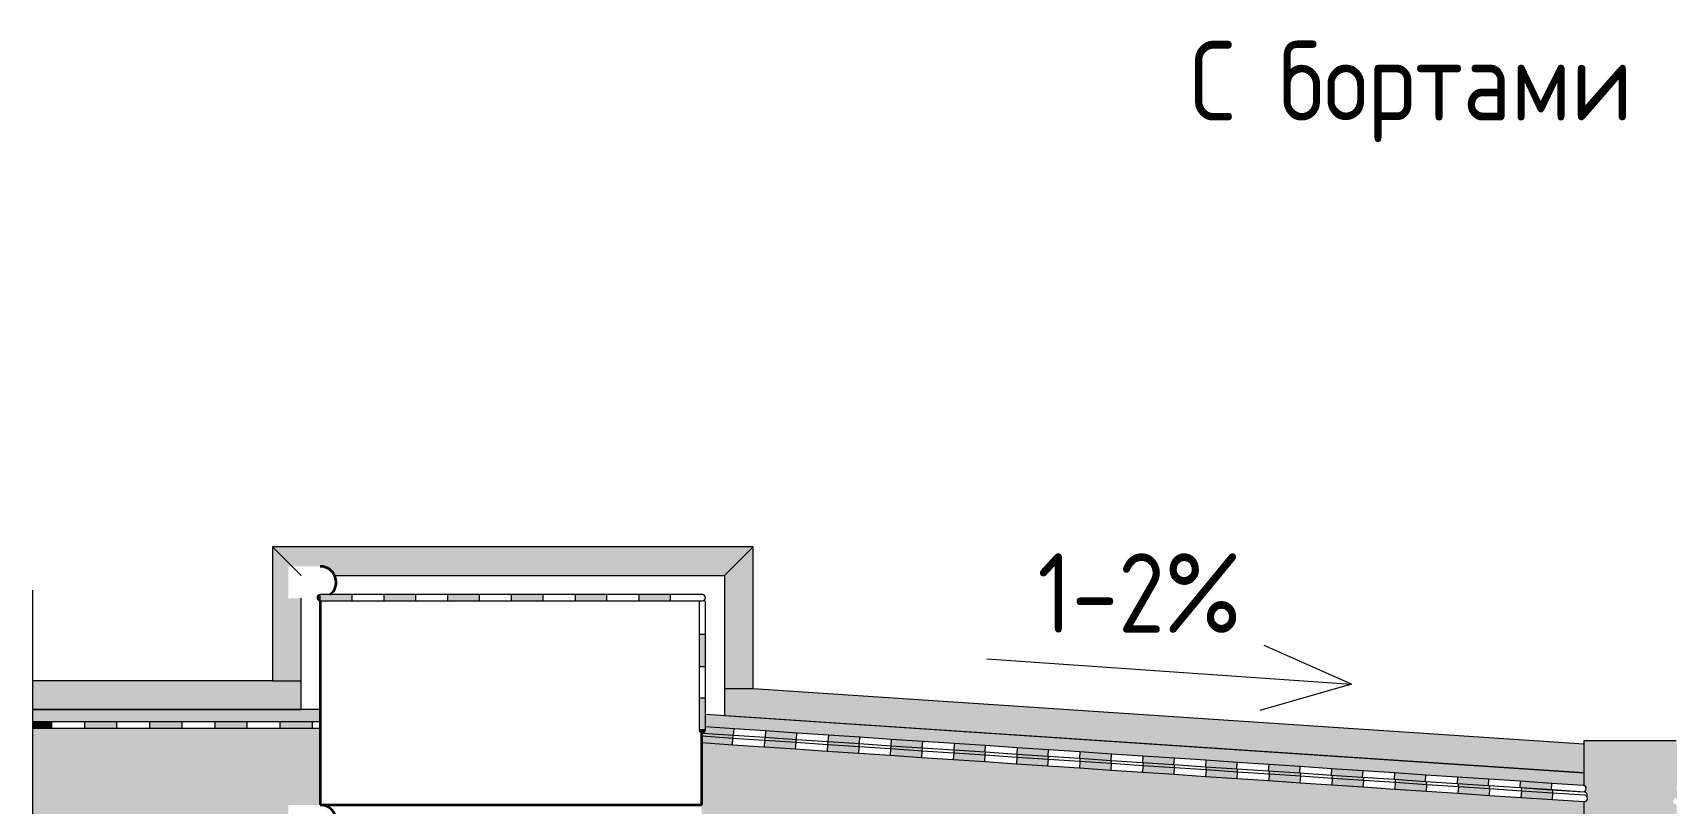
# Model space of a CAD drawing. Header units: millimetres. Extents: x -12447 to 83753, y -46415 to 46712.
# Drawn here: x 82560 to 83074, y 2989 to 3231 of the extents above; entities that cross this region are included whole.
import ezdxf

# ---------------------------------------------------------------- set-up
doc = ezdxf.new("R2010")
doc.units = ezdxf.units.MM
doc.layers.add('Аннотация', color=7, linetype='Continuous', lineweight=20)
doc.layers.add('Узлы', color=7, linetype='Continuous', lineweight=18)
doc.layers.add('Линии', color=7, linetype='Continuous', lineweight=9, true_color=0x00a600)
doc.styles.add('GOST Common_5', font='GOST_Common.ttf', dxfattribs={"width": 0.9, "height": 25})

# ---------------------------------------------------------------- blocks, each defined once
blk = doc.blocks.new('Гидроизоляция_черная - Гидроизоляция_черная 3-V122-Сечение по поддону')
at = {"layer": 'Узлы', "lineweight": 20}
for points in [[(1488.65, 3012.31), (1488.65, 3014.31), (1482.63, 3014.31), (1482.63, 3012.31)], [(1509.15, 3012.31), (1509.15, 3014.31), (1498.9, 3014.31), (1498.9, 3012.31)], [(1529.65, 3012.31), (1529.65, 3014.31), (1519.4, 3014.31), (1519.4, 3012.31)], [(1550.15, 3012.31), (1550.15, 3014.31), (1539.9, 3014.31), (1539.9, 3012.31)], [(1560.4, 3012.31), (1570.65, 3012.31), (1570.65, 3014.31), (1560.4, 3014.31), (1560.4, 3014.16)]]:
    blk.add_hatch(color=256, dxfattribs=at).paths.add_polyline_path(points)
for p, q in [((1488.65, 3014.31), (1482.63, 3014.31)), ((1482.63, 3012.31), (1488.65, 3012.31)), ((1498.9, 3014.31), (1488.65, 3014.31)), ((1488.65, 3012.31), (1488.65, 3014.31)), ((1488.65, 3012.31), (1498.9, 3012.31)), ((1509.15, 3014.31), (1498.9, 3014.31)), ((1498.9, 3014.31), (1498.9, 3012.31)), ((1498.9, 3012.31), (1509.15, 3012.31)), ((1519.4, 3014.31), (1509.15, 3014.31)), ((1509.15, 3012.31), (1509.15, 3014.31)), ((1509.15, 3012.31), (1519.4, 3012.31)), ((1529.65, 3014.31), (1519.4, 3014.31)), ((1519.4, 3014.31), (1519.4, 3012.31)), ((1519.4, 3012.31), (1529.65, 3012.31)), ((1539.9, 3014.31), (1529.65, 3014.31)), ((1529.65, 3012.31), (1529.65, 3014.31)), ((1529.65, 3012.31), (1539.9, 3012.31)), ((1550.15, 3014.31), (1539.9, 3014.31)), ((1539.9, 3014.31), (1539.9, 3012.31)), ((1539.9, 3012.31), (1550.15, 3012.31)), ((1560.4, 3014.31), (1550.15, 3014.31)), ((1550.15, 3012.31), (1550.15, 3014.31)), ((1550.15, 3012.31), (1560.4, 3012.31)), ((1570.65, 3014.31), (1560.4, 3014.31)), ((1560.4, 3014.31), (1560.4, 3012.31)), ((1560.4, 3012.31), (1570.65, 3012.31)), ((1573.1, 3014.31), (1570.65, 3014.31)), ((1570.65, 3012.31), (1570.65, 3014.31)), ((1570.65, 3012.31), (1573.1, 3012.31))]:
    blk.add_line(p, q, dxfattribs=at)
blk = doc.blocks.new('Гидроизоляция_черная - Гидроизоляция_черная 3-7054663-Сечение по поддону')
at = {"layer": 'Узлы', "lineweight": 20}
for points in [[(1702.93, 3009.07), (1703, 3010.07), (1693.1, 3010.73), (1693.1, 3009.73), (1702.87, 3009.08)], [(1722.77, 3007.75), (1722.79, 3008.75), (1712.92, 3009.41), (1712.92, 3008.41), (1722.7, 3007.75)], [(1742.6, 3006.42), (1742.67, 3007.42), (1732.75, 3008.08), (1732.75, 3007.08), (1742.54, 3006.43)], [(1762.44, 3005.1), (1762.5, 3006.1), (1752.59, 3006.76), (1752.6, 3005.75), (1762.37, 3005.1)], [(1782.28, 3003.77), (1782.28, 3004.77), (1772.42, 3005.43), (1772.42, 3004.43), (1782.21, 3003.78)], [(1802.11, 3002.45), (1802.07, 3003.45), (1792.26, 3004.11), (1792.26, 3003.1), (1802.07, 3002.45)], [(1821.95, 3001.12), (1821.99, 3002.12), (1812.1, 3002.78), (1812.1, 3001.78), (1821.88, 3001.12)], [(1841.78, 2999.79), (1841.78, 3000.8), (1831.93, 3001.45), (1831.93, 3000.45), (1841.72, 2999.8)], [(1861.62, 2998.47), (1861.57, 2999.47), (1851.77, 3000.13), (1851.77, 2999.13), (1861.55, 2998.47)], [(1881.45, 2997.14), (1881.52, 2998.14), (1871.59, 2998.69), (1871.6, 2997.8), (1881.39, 2997.15)], [(1901.29, 2995.82), (1901.36, 2996.81), (1891.44, 2997.48), (1891.44, 2996.47), (1901.22, 2995.82)], [(1921.12, 2994.49), (1921.19, 2995.49), (1911.27, 2996.15), (1911.28, 2995.15), (1921.07, 2994.49)], [(1940.96, 2993.16), (1941.03, 2994.16), (1931.11, 2994.83), (1931.12, 2993.82), (1940.91, 2993.17)], [(1960.8, 2991.84), (1960.86, 2992.84), (1950.94, 2993.5), (1950.96, 2992.5), (1960.75, 2991.84)], [(1971.1, 2992.06), (1971.04, 2992.12), (1971.04, 2992.09)]]:
    blk.add_hatch(color=256, dxfattribs=at).paths.add_polyline_path(points)
for p, q in [((1702.93, 3009.07), (1703, 3010.07)), ((1712.92, 3009.41), (1712.85, 3008.41)), ((1722.77, 3007.75), (1722.84, 3008.75)), ((1732.75, 3008.08), (1732.69, 3007.08)), ((1742.6, 3006.42), (1742.67, 3007.42)), ((1752.59, 3006.76), (1752.52, 3005.76)), ((1762.44, 3005.1), (1762.51, 3006.09)), ((1772.42, 3005.43), (1772.36, 3004.43)), ((1782.27, 3003.77), (1782.34, 3004.77)), ((1792.26, 3004.11), (1792.19, 3003.11)), ((1802.11, 3002.44), (1802.18, 3003.44)), ((1812.1, 3002.78), (1812.03, 3001.78)), ((1821.95, 3001.12), (1822.01, 3002.12)), ((1831.93, 3001.45), (1831.86, 3000.45)), ((1841.78, 2999.79), (1841.85, 3000.79)), ((1851.77, 3000.13), (1851.7, 2999.13)), ((1861.62, 2998.47), (1861.68, 2999.47)), ((1871.6, 2998.8), (1871.54, 2997.81)), ((1881.45, 2997.14), (1881.52, 2998.14)), ((1891.44, 2997.48), (1891.37, 2996.48)), ((1901.29, 2995.82), (1901.36, 2996.81)), ((1911.27, 2996.15), (1911.21, 2995.15)), ((1921.12, 2994.49), (1921.19, 2995.49)), ((1931.11, 2994.83), (1931.04, 2993.83)), ((1940.96, 2993.16), (1941.03, 2994.16)), ((1950.94, 2993.5), (1950.48, 2993.53)), ((1950.94, 2993.5), (1950.88, 2992.5)), ((1960.86, 2992.84), (1950.94, 2993.5)), ((1960.8, 2991.84), (1960.86, 2992.84)), ((1970.78, 2992.17), (1960.86, 2992.84))]:
    blk.add_line(p, q, dxfattribs=at)
at = {"layer": 'Узлы', "color": 5, "lineweight": 9, "true_color": 0x0000ff}
blk.add_arc((1970.71, 2991.18), 1, 330.1575, 86.176, dxfattribs=at)
at = {"layer": 'Узлы', "lineweight": 20}
blk.add_arc((1970.71, 2991.18), 1, 330.1575, 86.176, dxfattribs=at)
blk = doc.blocks.new('Гидроизоляция_черная - Гидроизоляция_черная 3-7054434-Сечение по поддону')
at = {"layer": 'Узлы', "lineweight": 20}
for points in [[(1703.13, 3010.07), (1703.26, 3012.06), (1694.3, 3012.61), (1694.27, 3011.47), (1694.01, 3011.02), (1693.3, 3010.73), (1693.61, 3010.7), (1703.08, 3010.07)], [(1722.92, 3008.75), (1723.05, 3010.75), (1713.15, 3011.35), (1713.03, 3009.41), (1722.84, 3008.76)], [(1742.71, 3007.43), (1742.84, 3009.43), (1732.94, 3010.03), (1732.91, 3008.08), (1742.67, 3007.43)], [(1762.5, 3006.11), (1762.63, 3008.11), (1752.73, 3008.71), (1752.6, 3006.77), (1762.37, 3006.12)], [(1782.28, 3004.79), (1782.42, 3006.79), (1772.52, 3007.39), (1772.42, 3005.45), (1782.21, 3004.8)], [(1802.07, 3003.47), (1802.21, 3005.47), (1792.31, 3006.07), (1792.26, 3004.13), (1802.04, 3003.47)], [(1821.86, 3002.15), (1821.88, 3004.16), (1812.1, 3004.75), (1811.97, 3002.81), (1812.46, 3002.78)], [(1841.65, 3000.83), (1841.72, 3002.83), (1831.88, 3003.44), (1831.8, 3001.49), (1832.35, 3001.45)], [(1861.44, 2999.51), (1861.57, 3001.51), (1851.67, 3002.12), (1851.63, 3000.17), (1852.23, 3000.13)], [(1881.23, 2998.2), (1881.36, 3000.19), (1871.46, 3000.8), (1871.33, 2998.86), (1877.91, 2998.42)], [(1901.01, 2996.88), (1901.15, 2998.87), (1891.25, 2999.48), (1891.12, 2997.54), (1895.3, 2997.26)], [(1920.8, 2995.56), (1920.93, 2997.55), (1911.04, 2998.16), (1910.91, 2996.22), (1911.89, 2996.15)], [(1940.59, 2994.24), (1940.72, 2996.23), (1930.83, 2996.84), (1930.7, 2994.9), (1931.78, 2994.83)], [(1960.38, 2992.92), (1960.51, 2994.91), (1950.61, 2995.52), (1950.48, 2993.58), (1956.89, 2993.15)], [(1970.73, 2994.14), (1970.62, 2994.21), (1970.66, 2994.17)]]:
    blk.add_hatch(color=256, dxfattribs=at).paths.add_polyline_path(points)
for p, q in [((1703.26, 3012.06), (1694.3, 3012.66)), ((1703.13, 3010.07), (1703.26, 3012.06)), ((1713.16, 3011.4), (1703.26, 3012.06)), ((1693.1, 3010.74), (1693.24, 3010.73)), ((1693.24, 3010.73), (1703.13, 3010.07)), ((1703.13, 3010.07), (1713.03, 3009.41)), ((1713.16, 3011.4), (1713.03, 3009.41)), ((1713.03, 3009.41), (1722.92, 3008.75)), ((1723.05, 3010.75), (1713.16, 3011.4)), ((1722.92, 3008.75), (1723.05, 3010.75)), ((1722.92, 3008.75), (1732.81, 3008.09)), ((1732.95, 3010.09), (1723.05, 3010.75)), ((1732.95, 3010.09), (1732.81, 3008.09)), ((1732.81, 3008.09), (1742.71, 3007.43)), ((1742.84, 3009.43), (1732.95, 3010.09)), ((1742.71, 3007.43), (1742.84, 3009.43)), ((1742.71, 3007.43), (1752.6, 3006.77)), ((1752.73, 3008.77), (1742.84, 3009.43)), ((1752.73, 3008.77), (1752.6, 3006.77)), ((1752.6, 3006.77), (1762.5, 3006.11)), ((1762.63, 3008.11), (1752.73, 3008.77)), ((1762.5, 3006.11), (1762.63, 3008.11)), ((1772.52, 3007.45), (1762.63, 3008.11)), ((1772.52, 3007.45), (1772.39, 3005.45)), ((1782.42, 3006.79), (1772.52, 3007.45)), ((1782.28, 3004.79), (1782.42, 3006.79)), ((1792.31, 3006.13), (1782.42, 3006.79)), ((1762.5, 3006.11), (1772.39, 3005.45)), ((1772.39, 3005.45), (1782.28, 3004.79)), ((1782.28, 3004.79), (1792.18, 3004.13)), ((1792.31, 3006.13), (1792.18, 3004.13)), ((1792.18, 3004.13), (1802.07, 3003.47)), ((1802.21, 3005.47), (1792.31, 3006.13)), ((1802.07, 3003.47), (1802.21, 3005.47)), ((1802.07, 3003.47), (1811.97, 3002.81)), ((1812.1, 3004.81), (1802.21, 3005.47)), ((1812.1, 3004.81), (1811.97, 3002.81)), ((1811.97, 3002.81), (1821.86, 3002.15)), ((1821.99, 3004.15), (1812.1, 3004.81)), ((1821.86, 3002.15), (1821.99, 3004.15)), ((1821.86, 3002.15), (1831.75, 3001.49)), ((1831.89, 3003.49), (1821.99, 3004.15)), ((1831.89, 3003.49), (1831.75, 3001.49)), ((1831.75, 3001.49), (1841.65, 3000.83)), ((1841.78, 3002.83), (1831.89, 3003.49)), ((1841.65, 3000.83), (1841.78, 3002.83)), ((1851.68, 3002.17), (1841.78, 3002.83)), ((1851.68, 3002.17), (1851.54, 3000.17)), ((1861.57, 3001.51), (1851.68, 3002.17)), ((1861.44, 2999.51), (1861.57, 3001.51)), ((1871.46, 3000.85), (1861.57, 3001.51)), ((1841.65, 3000.83), (1851.54, 3000.17)), ((1851.54, 3000.17), (1861.44, 2999.51)), ((1861.44, 2999.51), (1871.33, 2998.86)), ((1871.46, 3000.85), (1871.33, 2998.86)), ((1871.33, 2998.86), (1881.23, 2998.2)), ((1881.36, 3000.19), (1871.46, 3000.85)), ((1881.23, 2998.2), (1881.36, 3000.19)), ((1881.23, 2998.2), (1891.12, 2997.54)), ((1891.25, 2999.53), (1881.36, 3000.19)), ((1891.25, 2999.53), (1891.12, 2997.54)), ((1891.12, 2997.54), (1901.01, 2996.88)), ((1901.15, 2998.87), (1891.25, 2999.53)), ((1901.01, 2996.88), (1901.15, 2998.87)), ((1901.01, 2996.88), (1910.91, 2996.22)), ((1911.04, 2998.21), (1901.15, 2998.87)), ((1911.04, 2998.21), (1910.91, 2996.22)), ((1910.91, 2996.22), (1920.8, 2995.56)), ((1920.93, 2997.55), (1911.04, 2998.21)), ((1920.8, 2995.56), (1920.93, 2997.55)), ((1930.83, 2996.89), (1920.93, 2997.55)), ((1930.83, 2996.89), (1930.7, 2994.9)), ((1940.72, 2996.23), (1930.83, 2996.89)), ((1940.59, 2994.24), (1940.72, 2996.23)), ((1950.62, 2995.57), (1940.72, 2996.23)), ((1920.8, 2995.56), (1930.7, 2994.9)), ((1930.7, 2994.9), (1940.59, 2994.24)), ((1940.59, 2994.24), (1950.48, 2993.58)), ((1950.62, 2995.57), (1950.48, 2993.58)), ((1950.48, 2993.58), (1960.38, 2992.92)), ((1960.51, 2994.91), (1950.62, 2995.57)), ((1960.38, 2992.92), (1960.51, 2994.91)), ((1960.38, 2992.92), (1970.27, 2992.26)), ((1970.41, 2994.25), (1960.51, 2994.91))]:
    blk.add_line(p, q, dxfattribs=at)
at = {"layer": 'Узлы', "color": 5, "lineweight": 9, "true_color": 0x0000ff}
blk.add_arc((1970.34, 2993.26), 1, 266.1859, 86.1859, dxfattribs=at)
at = {"layer": 'Узлы', "lineweight": 20}
blk.add_arc((1970.34, 2993.26), 1, 266.1859, 86.1859, dxfattribs=at)
blk = doc.blocks.new('Гидроизоляция_черная - Гидроизоляция_черная 3-7054543-Сечение по поддону')
at = {"layer": 'Узлы', "lineweight": 20}
for points in [[(1702.81, 3007.08), (1702.87, 3009.08), (1693.1, 3009.73), (1693.1, 3007.73), (1700.3, 3007.25)], [(1722.65, 3005.75), (1722.7, 3007.75), (1712.86, 3008.41), (1712.78, 3006.41), (1719.94, 3005.93)], [(1742.49, 3004.43), (1742.54, 3006.43), (1732.7, 3007.08), (1732.62, 3005.09), (1732.75, 3005.08)], [(1762.33, 3003.1), (1762.37, 3005.1), (1752.54, 3005.76), (1752.46, 3003.76), (1752.59, 3003.75)], [(1782.17, 3001.77), (1782.21, 3003.78), (1772.39, 3004.43), (1772.29, 3002.43), (1772.59, 3002.41)], [(1802.01, 3000.45), (1802.04, 3002.45), (1792.23, 3003.11), (1792.13, 3001.11), (1792.26, 3001.1)], [(1821.86, 2999.12), (1821.88, 3001.12), (1812.07, 3001.78), (1811.96, 2999.78), (1812.1, 2999.77)], [(1841.7, 2997.79), (1841.78, 2999.79), (1831.91, 3000.45), (1831.8, 2998.46), (1831.93, 2998.45)], [(1861.54, 2996.47), (1861.62, 2998.47), (1851.75, 2999.13), (1851.62, 2997.13), (1851.75, 2997.12)], [(1881.38, 2995.14), (1881.45, 2997.14), (1871.59, 2997.8), (1871.47, 2995.8), (1877.91, 2995.37)], [(1901.22, 2993.82), (1901.29, 2995.82), (1891.44, 2996.47), (1891.3, 2994.48), (1901.22, 2993.82)], [(1921.07, 2992.49), (1921.12, 2994.49), (1911.27, 2995.08), (1911.14, 2993.15), (1921.06, 2992.49)], [(1940.91, 2991.16), (1940.96, 2993.16), (1931.12, 2993.82), (1930.99, 2991.83), (1940.89, 2991.16)], [(1960.75, 2989.84), (1960.8, 2991.84), (1950.96, 2992.5), (1950.83, 2990.5), (1960.73, 2989.84)], [(1971.13, 2991.06), (1970.84, 2991.16), (1971.1, 2991.07)]]:
    blk.add_hatch(color=256, dxfattribs=at).paths.add_polyline_path(points)
for p, q in [((1702.94, 3009.07), (1693.1, 3009.73)), ((1693.1, 3007.73), (1702.81, 3007.08)), ((1702.81, 3007.08), (1702.94, 3009.07)), ((1702.81, 3007.08), (1712.73, 3006.42)), ((1712.86, 3008.41), (1702.94, 3009.07)), ((1712.86, 3008.41), (1712.73, 3006.42)), ((1712.73, 3006.42), (1722.65, 3005.75)), ((1722.78, 3007.75), (1712.86, 3008.41)), ((1722.65, 3005.75), (1722.78, 3007.75)), ((1732.7, 3007.08), (1722.78, 3007.75)), ((1732.7, 3007.08), (1732.57, 3005.09)), ((1742.62, 3006.42), (1732.7, 3007.08)), ((1742.49, 3004.43), (1742.62, 3006.42)), ((1752.54, 3005.76), (1742.62, 3006.42)), ((1722.65, 3005.75), (1732.57, 3005.09)), ((1732.57, 3005.09), (1742.49, 3004.43)), ((1742.49, 3004.43), (1752.41, 3003.76)), ((1752.54, 3005.76), (1752.41, 3003.76)), ((1752.41, 3003.76), (1762.33, 3003.1)), ((1762.46, 3005.1), (1752.54, 3005.76)), ((1762.33, 3003.1), (1762.46, 3005.1)), ((1762.33, 3003.1), (1772.25, 3002.44)), ((1772.39, 3004.43), (1762.46, 3005.1)), ((1772.39, 3004.43), (1772.25, 3002.44)), ((1772.25, 3002.44), (1782.17, 3001.77)), ((1782.31, 3003.77), (1772.39, 3004.43)), ((1782.17, 3001.77), (1782.31, 3003.77)), ((1782.17, 3001.77), (1792.09, 3001.11)), ((1792.23, 3003.11), (1782.31, 3003.77)), ((1792.23, 3003.11), (1792.09, 3001.11)), ((1802.15, 3002.44), (1792.23, 3003.11)), ((1802.01, 3000.45), (1802.15, 3002.44)), ((1812.07, 3001.78), (1802.15, 3002.44)), ((1812.07, 3001.78), (1811.94, 2999.78)), ((1821.99, 3001.12), (1812.07, 3001.78)), ((1792.09, 3001.11), (1802.01, 3000.45)), ((1802.01, 3000.45), (1811.94, 2999.78)), ((1811.94, 2999.78), (1821.86, 2999.12)), ((1821.86, 2999.12), (1821.99, 3001.12)), ((1821.86, 2999.12), (1831.78, 2998.46)), ((1831.91, 3000.45), (1821.99, 3001.12)), ((1831.91, 3000.45), (1831.78, 2998.46)), ((1831.78, 2998.46), (1841.7, 2997.79)), ((1841.83, 2999.79), (1831.91, 3000.45)), ((1841.7, 2997.79), (1841.83, 2999.79)), ((1841.7, 2997.79), (1851.62, 2997.13)), ((1851.75, 2999.13), (1841.83, 2999.79)), ((1851.75, 2999.13), (1851.62, 2997.13)), ((1851.62, 2997.13), (1861.54, 2996.47)), ((1861.67, 2998.46), (1851.75, 2999.13)), ((1861.54, 2996.47), (1861.67, 2998.46)), ((1861.54, 2996.47), (1871.46, 2995.81)), ((1871.59, 2997.8), (1861.67, 2998.46)), ((1871.59, 2997.8), (1871.46, 2995.81)), ((1881.52, 2997.14), (1871.59, 2997.8)), ((1881.38, 2995.14), (1881.52, 2997.14)), ((1891.44, 2996.47), (1881.52, 2997.14)), ((1891.44, 2996.47), (1891.3, 2994.48)), ((1901.36, 2995.81), (1891.44, 2996.47)), ((1871.46, 2995.81), (1881.38, 2995.14)), ((1881.38, 2995.14), (1891.3, 2994.48)), ((1891.3, 2994.48), (1901.22, 2993.82)), ((1901.22, 2993.82), (1901.36, 2995.81)), ((1901.22, 2993.82), (1911.14, 2993.15)), ((1911.28, 2995.15), (1901.36, 2995.81)), ((1911.28, 2995.15), (1911.14, 2993.15)), ((1911.14, 2993.15), (1921.07, 2992.49)), ((1921.2, 2994.49), (1911.28, 2995.15)), ((1921.07, 2992.49), (1921.2, 2994.49)), ((1921.07, 2992.49), (1930.99, 2991.83)), ((1931.12, 2993.82), (1921.2, 2994.49)), ((1931.12, 2993.82), (1930.99, 2991.83)), ((1930.99, 2991.83), (1940.91, 2991.16)), ((1941.04, 2993.16), (1931.12, 2993.82)), ((1940.91, 2991.16), (1941.04, 2993.16)), ((1940.91, 2991.16), (1950.83, 2990.5)), ((1950.96, 2992.5), (1941.04, 2993.16)), ((1950.96, 2992.5), (1950.83, 2990.5)), ((1960.88, 2991.83), (1950.96, 2992.5)), ((1960.75, 2989.84), (1960.88, 2991.83)), ((1970.8, 2991.17), (1960.88, 2991.83)), ((1950.83, 2990.5), (1960.75, 2989.84)), ((1960.75, 2989.84), (1970.67, 2989.17))]:
    blk.add_line(p, q, dxfattribs=at)
at = {"layer": 'Узлы', "color": 5, "lineweight": 9, "true_color": 0x0000ff}
blk.add_arc((1970.74, 2990.17), 1, 266.176, 86.176, dxfattribs=at)
at = {"layer": 'Узлы', "lineweight": 20}
blk.add_arc((1970.74, 2990.17), 1, 266.176, 86.176, dxfattribs=at)
blk = doc.blocks.new('ADSK_Обрыв_Линия - По умолчанию-6157762-Сечение по поддону')
at = {"layer": 'Узлы', "lineweight": 20}
for p, q in [((1482.63, 3585.71), (1482.63, 3489.9)), ((1482.63, 3467.64), (1482.63, 3372.08))]:
    blk.add_line(p, q, dxfattribs=at)
blk = doc.blocks.new('Последовательность узлов - Кирпич одинарный_65х120 мм_со швом-72826-Сечение по поддону')
at = {"layer": 'Узлы', "lineweight": 35}
for p, q in [((1573.1, 3052.31), (1573.1, 2988.16)), ((1693.1, 2988.16), (1693.1, 3010.81)), ((1573.1, 2988.16), (1693.1, 2988.16)), ((1693.1, 2978.16), (1573.1, 2978.16)), ((1573.1, 2978.16), (1573.1, 2913.16)), ((1693.1, 2913.16), (1693.1, 2978.16)), ((1573.1, 2913.16), (1693.1, 2913.16))]:
    blk.add_line(p, q, dxfattribs=at)
for centre, start in [((1573.1, 3058.16), 308.9765), ((1573.1, 2983.16), 270)]:
    blk.add_arc(centre, 5, start, 90, dxfattribs=at)
blk = doc.blocks.new('ADSK_Стрелка - По умолчанию-7057578-Сечение по поддону')
at = {"layer": 'Узлы', "lineweight": 20}
blk.add_line((1782.76, 3034.11), (1897.48, 3026.09), dxfattribs=at)
blk = doc.blocks.new('Гидроизоляция_черная - Гидроизоляция_черная 3-7055756-Сечение по поддону')
at = {"layer": 'Узлы', "lineweight": 20}
for points in [[(1693.1, 3031.73), (1694.3, 3031.73), (1694.3, 3041.73), (1692.3, 3041.73), (1692.3, 3031.73)], [(1692.3, 3011.73), (1694.3, 3011.73), (1694.3, 3021.73), (1692.3, 3021.73), (1692.3, 3012.74)], [(1693.3, 3010.73), (1693.61, 3010.79), (1694.17, 3011.23), (1694.27, 3011.73), (1692.3, 3011.73), (1692.38, 3011.4), (1692.6, 3011.02), (1693.3, 3010.73)]]:
    blk.add_hatch(color=256, dxfattribs=at).paths.add_polyline_path(points)
for p, q in [((1692.3, 3051.73), (1692.3, 3041.73)), ((1694.3, 3041.73), (1694.3, 3051.73)), ((1692.3, 3041.73), (1692.3, 3031.73)), ((1694.3, 3041.73), (1692.3, 3041.73)), ((1694.3, 3031.73), (1694.3, 3041.73)), ((1692.3, 3031.73), (1692.3, 3021.73)), ((1692.3, 3031.73), (1694.3, 3031.73)), ((1694.3, 3021.73), (1694.3, 3031.73)), ((1692.3, 3021.73), (1692.3, 3011.73)), ((1694.3, 3021.73), (1692.3, 3021.73)), ((1694.3, 3011.73), (1694.3, 3021.73)), ((1694.3, 3011.73), (1692.3, 3011.73))]:
    blk.add_line(p, q, dxfattribs=at)
at = {"layer": 'Узлы', "color": 5, "lineweight": 9, "true_color": 0x0000ff}
for start, end in [(150, 180), (45, 53.7344), (0, 30)]:
    blk.add_arc((1693.3, 3051.73), 1, start, end, dxfattribs=at)
at = {"layer": 'Узлы', "lineweight": 20}
for centre, start, end in [((1693.3, 3051.73), 150, 180), ((1693.3, 3051.73), 0, 53.7344), ((1693.3, 3011.73), 180, 0)]:
    blk.add_arc(centre, 1, start, end, dxfattribs=at)
blk = doc.blocks.new('Гидроизоляция_черная - Гидроизоляция_черная 3-7055832-Сечение по поддону')
at = {"layer": 'Узлы', "lineweight": 20}
for points in [[(1573.1, 3052.31), (1573.1, 3054.31), (1572.84, 3054.27), (1572.35, 3053.91), (1572.12, 3053.16), (1572.14, 3053.05), (1572.6, 3052.44), (1572.99, 3052.32)], [(1576.64, 3052.31), (1583.12, 3052.31), (1583.12, 3054.31), (1573.1, 3054.31), (1573.1, 3052.31), (1575.1, 3052.31)], [(1593.14, 3052.31), (1603.15, 3052.31), (1603.15, 3054.31), (1593.14, 3054.31), (1593.14, 3053.16)], [(1613.17, 3052.31), (1623.19, 3052.31), (1623.19, 3054.31), (1613.17, 3054.31), (1613.17, 3053.16)], [(1633.2, 3052.31), (1643.22, 3052.31), (1643.22, 3054.31), (1633.2, 3054.31), (1633.2, 3053.16)], [(1653.24, 3052.31), (1663.25, 3052.31), (1663.25, 3054.31), (1653.24, 3054.31), (1653.24, 3053.16)], [(1683.29, 3052.31), (1683.29, 3054.31), (1673.27, 3054.31), (1673.27, 3052.31)]]:
    blk.add_hatch(color=256, dxfattribs=at).paths.add_polyline_path(points)
h = blk.add_hatch(color=256, dxfattribs=at)
h.paths.add_polyline_path([(1694.3, 3053.31), (1694.17, 3053.69), (1694.17, 3053.63)])
h.paths.add_polyline_path([(1694.04, 3052.68), (1694.17, 3052.81), (1694.05, 3052.69)])
h.paths.add_polyline_path([(1693.89, 3054.06), (1693.8, 3054.17), (1693.86, 3054.08)])
for p, q in [((1583.12, 3054.31), (1573.1, 3054.31)), ((1573.1, 3052.31), (1573.1, 3054.31)), ((1593.14, 3054.31), (1583.12, 3054.31)), ((1583.12, 3052.31), (1583.12, 3054.31)), ((1603.15, 3054.31), (1593.14, 3054.31)), ((1593.14, 3054.31), (1593.14, 3052.31)), ((1613.17, 3054.31), (1603.15, 3054.31)), ((1603.15, 3052.31), (1603.15, 3054.31)), ((1623.19, 3054.31), (1613.17, 3054.31)), ((1613.17, 3054.31), (1613.17, 3052.31)), ((1633.2, 3054.31), (1623.19, 3054.31)), ((1623.19, 3052.31), (1623.19, 3054.31)), ((1643.22, 3054.31), (1633.2, 3054.31)), ((1633.2, 3054.31), (1633.2, 3052.31)), ((1653.24, 3054.31), (1643.22, 3054.31)), ((1643.22, 3052.31), (1643.22, 3054.31)), ((1663.25, 3054.31), (1653.24, 3054.31)), ((1653.24, 3054.31), (1653.24, 3052.31)), ((1673.27, 3054.31), (1663.25, 3054.31)), ((1663.25, 3052.31), (1663.25, 3054.31)), ((1683.29, 3054.31), (1673.27, 3054.31)), ((1673.27, 3054.31), (1673.27, 3052.31)), ((1693.3, 3054.31), (1683.29, 3054.31)), ((1683.29, 3052.31), (1683.29, 3054.31)), ((1573.1, 3052.31), (1583.12, 3052.31)), ((1583.12, 3052.31), (1593.14, 3052.31)), ((1593.14, 3052.31), (1603.15, 3052.31)), ((1603.15, 3052.31), (1613.17, 3052.31)), ((1613.17, 3052.31), (1623.19, 3052.31)), ((1623.19, 3052.31), (1633.2, 3052.31)), ((1633.2, 3052.31), (1643.22, 3052.31)), ((1643.22, 3052.31), (1653.24, 3052.31)), ((1653.24, 3052.31), (1663.25, 3052.31)), ((1663.25, 3052.31), (1673.27, 3052.31)), ((1673.27, 3052.31), (1683.29, 3052.31)), ((1683.29, 3052.31), (1693.3, 3052.31))]:
    blk.add_line(p, q, dxfattribs=at)
for centre, start, end in [((1573.1, 3053.31), 90, 270), ((1693.3, 3053.31), 270, 90)]:
    blk.add_arc(centre, 1, start, end, dxfattribs=at)
at = {"layer": 'Узлы', "color": 5, "lineweight": 9, "true_color": 0x0000ff}
blk.add_arc((1693.3, 3053.31), 1, 270, 90, dxfattribs=at)

msp = doc.modelspace()

# ---------------------------------------------------------------- hatches: boundary and pattern name
at = {"layer": 'Узлы', "lineweight": 20, "true_color": 0xffffff}
h = msp.add_hatch(color=7, dxfattribs=at)
h.paths.add_polyline_path([(83048.144, 2998.196), (83048.144, 3007.216), (82786.829, 3024.637), (82786.829, 3069.305), (82635.629, 3069.305), (82635.629, 3027.16), (82560.16, 3027.16), (82560.16, 3018.16), (82644.629, 3018.16), (82644.629, 3053.16), (82640.629, 3053.16), (82640.629, 3063.16), (82650.629, 3063.16), (82651.923, 3062.99), (82653.129, 3062.49), (82654.165, 3061.695), (82655.347, 3060.305), (82777.829, 3060.305), (82777.829, 3016.217), (83034.421, 2999.111)])
h.paths.add_polyline_path([(83077.171, 2998.255), (83364.629, 3017.418), (83364.629, 3053.16), (83360.629, 3053.16), (83360.629, 3063.16), (83370.629, 3063.16), (83373.138, 3062.83), (83496.629, 3062.83), (83496.629, 3018.16), (83561.339, 3018.16), (83561.339, 3027.16), (83505.629, 3027.16), (83505.629, 3070.838), (83355.629, 3070.838), (83355.629, 3025.838), (83077.171, 3007.275), (83077.171, 2998.714)])
h = msp.add_hatch(color=7, dxfattribs=at)
h.paths.add_polyline_path([(83048.144, 2994.212), (83048.144, 2998.196), (82771.829, 3016.617), (82771.829, 3012.662), (83047.931, 2994.255)])
h.paths.add_polyline_path([(83077.171, 2994.246), (83369.629, 3013.823), (83369.629, 3017.752), (83077.171, 2998.255), (83077.171, 2994.367)])
h.paths.add_polyline_path([(83496.629, 3014.16), (83561.339, 3014.16), (83561.339, 3018.16), (83490.629, 3018.16), (83490.629, 3014.16)])
h.paths.add_polyline_path([(82632.139, 3014.305), (82650.629, 3014.305), (82650.629, 3018.16), (82560.16, 3018.16), (82560.16, 3014.305), (82627.679, 3014.305)])
at = {"layer": 'Узлы', "lineweight": 9}
h = msp.add_hatch(dxfattribs=at)
h.set_pattern_fill('FP_206', color=256, style=0, pattern_type=2)
h.set_pattern_definition([(0, (81077.526, 0), (40.64, 10.16), [3.353, -27.127, 3.353, -27.127, -162.56]), (0, (81077.526, 0), (40.64, 10.16), [-60.96, 3.353, -57.607, 3.353, -27.127, -71.12]), (0, (81077.526, 0), (40.64, 10.16), [-152.4, 3.353, -16.967, 3.353, -47.447]), (120, (81092.766, 5.08), (-29.118818, 30.115272), [3.353, -27.127, 3.353, -27.127, -162.56]), (120, (81092.766, 5.08), (-29.118818, 30.115272), [-60.96, 3.353, -57.607, 3.353, -27.127, -71.12]), (120, (81092.766, 5.08), (-29.118818, 30.115272), [-152.4, 3.353, -16.967, 3.353, -47.447]), (240, (81097.846, 25.4), (-11.521182, -40.275272), [3.353, -27.127, 3.353, -27.127, -162.56]), (240, (81097.846, 25.4), (-11.521182, -40.275272), [-60.96, 3.353, -57.607, 3.353, -27.127, -71.12]), (240, (81097.846, 25.4), (-11.521182, -40.275272), [-152.4, 3.353, -16.967, 3.353, -47.447])])
h.paths.add_polyline_path([(83048.144, 2954.098), (83048.144, 2989.178), (82770.629, 3007.727), (82770.629, 2972.599), (83008.092, 2956.768)])
h.paths.add_polyline_path([(83077.171, 2954.157), (83362.216, 2973.16), (83370.629, 2973.16), (83370.629, 2978.16), (83360.629, 2978.16), (83360.629, 2988.16), (83370.629, 2988.16), (83370.629, 3007.826), (83077.171, 2988.216), (83077.171, 2955.123)])
h.paths.add_polyline_path([(83561.339, 2973.16), (83561.339, 3012.045), (83490.629, 3012.045), (83490.629, 2973.16)])
h.paths.add_polyline_path([(82649.971, 2973.16), (82650.629, 2973.16), (82650.629, 2978.16), (82640.629, 2978.16), (82640.629, 2988.16), (82650.629, 2988.16), (82650.629, 3012.305), (82560.16, 3012.305), (82560.16, 2973.16), (82640.629, 2973.16)])
h.paths.add_polyline_path([(83077.171, 2990.216), (83078.663, 2990.374), (83078.173, 2990.549), (83077.832, 2990.984), (83077.732, 2991.279), (83077.832, 2991.787), (83078.407, 2992.292), (83079.089, 2992.372), (83078.173, 2992.399), (83077.689, 2992.573), (83077.348, 2993.008), (83077.247, 2993.303), (83077.348, 2993.811), (83077.689, 2994.28), (83077.171, 2994.166), (83077.171, 2990.448)])
h.paths.add_polyline_path([(83048.144, 2992.184), (83048.144, 2992.328), (83047.619, 2992.271), (83047.931, 2992.199)])
h.paths.add_polyline_path([(82978.881, 2996.814), (82978.539, 2996.877), (82978.748, 2996.823)])
at = {"layer": 'Узлы', "lineweight": 20, "true_color": 0xffffff}
msp.add_hatch(color=7, dxfattribs=at).paths.add_polyline_path([(83048.144, 2812.082), (83077.171, 2812.082), (83077.105, 2988.242), (83076.615, 2988.417), (83076.274, 2988.852), (83076.174, 2989.147), (83076.341, 2989.731), (83076.849, 2990.16), (83077.171, 2990.225), (83077.171, 3008.305), (83048.144, 3008.305), (83048.254, 2994.145), (83048.421, 2994.088), (83048.762, 2993.698), (83048.863, 2993.191), (83048.696, 2992.701), (83048.172, 2992.183), (83048.68, 2992.046), (83048.796, 2992.007), (83049.16, 2991.497), (83049.2, 2991.003), (83049.16, 2990.613), (83049.237, 2990.036), (83049.07, 2989.595), (83048.562, 2989.247), (83048.144, 2989.164), (83048.144, 2813.755)])

# ---------------------------------------------------------------- linework, layer by layer
at = {"layer": 'Аннотация'}
for p, q in [((82560.16, 3025.712), (82560.16, 3055.712)), ((82975.001, 3026.09), (82947.595, 3038.292)), ((82975.001, 3026.09), (82946.163, 3017.821))]:
    msp.add_line(p, q, dxfattribs=at)
at = {"layer": 'Линии', "color": 7, "lineweight": 20}
for p, q in [((82786.829, 3069.305), (82635.629, 3069.305)), ((82635.629, 3069.305), (82635.629, 3027.16)), ((82786.829, 3024.637), (82786.829, 3069.305)), ((82655.106, 3060.305), (82777.829, 3060.305)), ((82777.829, 3060.305), (82777.829, 3016.217)), ((82644.629, 3018.16), (82644.629, 3053.16)), ((82635.629, 3027.16), (82560.16, 3027.16)), ((82560.16, 3018.16), (82644.629, 3018.16)), ((83077.171, 3008.305), (83048.144, 3008.305)), ((83048.144, 3008.305), (83048.144, 2994.204)), ((83048.144, 2992.328), (83048.144, 2992.184)), ((83048.144, 2989.178), (83048.144, 2812.082))]:
    msp.add_line(p, q, dxfattribs=at)
at = {"layer": 'Линии', "color": 7}
for p, q in [((82635.629, 3069.305), (82644.629, 3060.305)), ((82777.829, 3060.305), (82786.829, 3069.305)), ((82635.629, 3027.16), (82644.629, 3027.16)), ((82786.829, 3024.637), (82777.829, 3024.637)), ((83048.144, 3007.216), (82786.829, 3024.637)), ((82650.629, 3018.16), (82560.16, 3018.16)), ((83048.144, 2998.196), (82771.829, 3016.617)), ((82777.829, 3016.217), (83048.144, 2998.196))]:
    msp.add_line(p, q, dxfattribs=at)

# ---------------------------------------------------------------- block references
at = {"layer": 'Узлы', "lineweight": 20}
for name, p in [('Последовательность узлов - Кирпич одинарный_65х120 мм_со швом-72826-Сечение по поддону', (81077.526, 0)), ('Гидроизоляция_черная - Гидроизоляция_черная 3-7055832-Сечение по поддону', (81077.526, 0)), ('Гидроизоляция_черная - Гидроизоляция_черная 3-7055756-Сечение по поддону', (81077.526, 0)), ('ADSK_Стрелка - По умолчанию-7057578-Сечение по поддону', (81077.526, 0)), ('ADSK_Обрыв_Линия - По умолчанию-6157762-Сечение по поддону', (81077.526, -560)), ('Гидроизоляция_черная - Гидроизоляция_черная 3-V122-Сечение по поддону', (81077.526, 0)), ('Гидроизоляция_черная - Гидроизоляция_черная 3-7054434-Сечение по поддону', (81077.526, 0)), ('Гидроизоляция_черная - Гидроизоляция_черная 3-7054663-Сечение по поддону', (81077.526, 0)), ('Гидроизоляция_черная - Гидроизоляция_черная 3-7054543-Сечение по поддону', (81077.526, 0))]:
    msp.add_blockref(name, p, dxfattribs=at)

# ---------------------------------------------------------------- texts
at = {"layer": 'Аннотация', "lineweight": 9, "char_height": 25, "attachment_point": 1, "line_spacing_factor": 1.022766, "style": 'GOST Common_5'}
for s, insert, width in [('\\pxt1.44,2.88,4.32,5.76,7.2,8.64,10.08,11.52,12.96,14.4,15.84,17.28,18.72,20.16,21.6,23.04,24.48,25.92,27.36,28.8,30.24,31.68,33.12,34.56,36,37.44,38.88,40.32,41.76,43.2,44.64,46.08;{С бортами (ПУИ)}', (82924.234, 3228.403), 271.44), ('\\pxt1.44,2.88,4.32,5.76,7.2,8.64,10.08,11.52,12.96,14.4,15.84,17.28,18.72,20.16,21.6,23.04,24.48,25.92,27.36,28.8,30.24,31.68,33.12,34.56,36,37.44,38.88,40.32,41.76,43.2,44.64,46.08;{1-2%}', (82876.271, 3067.281), 69.7203)]:
    msp.add_mtext(s, dxfattribs=dict(at, insert=insert, width=width))

doc.saveas('drawing.dxf')
